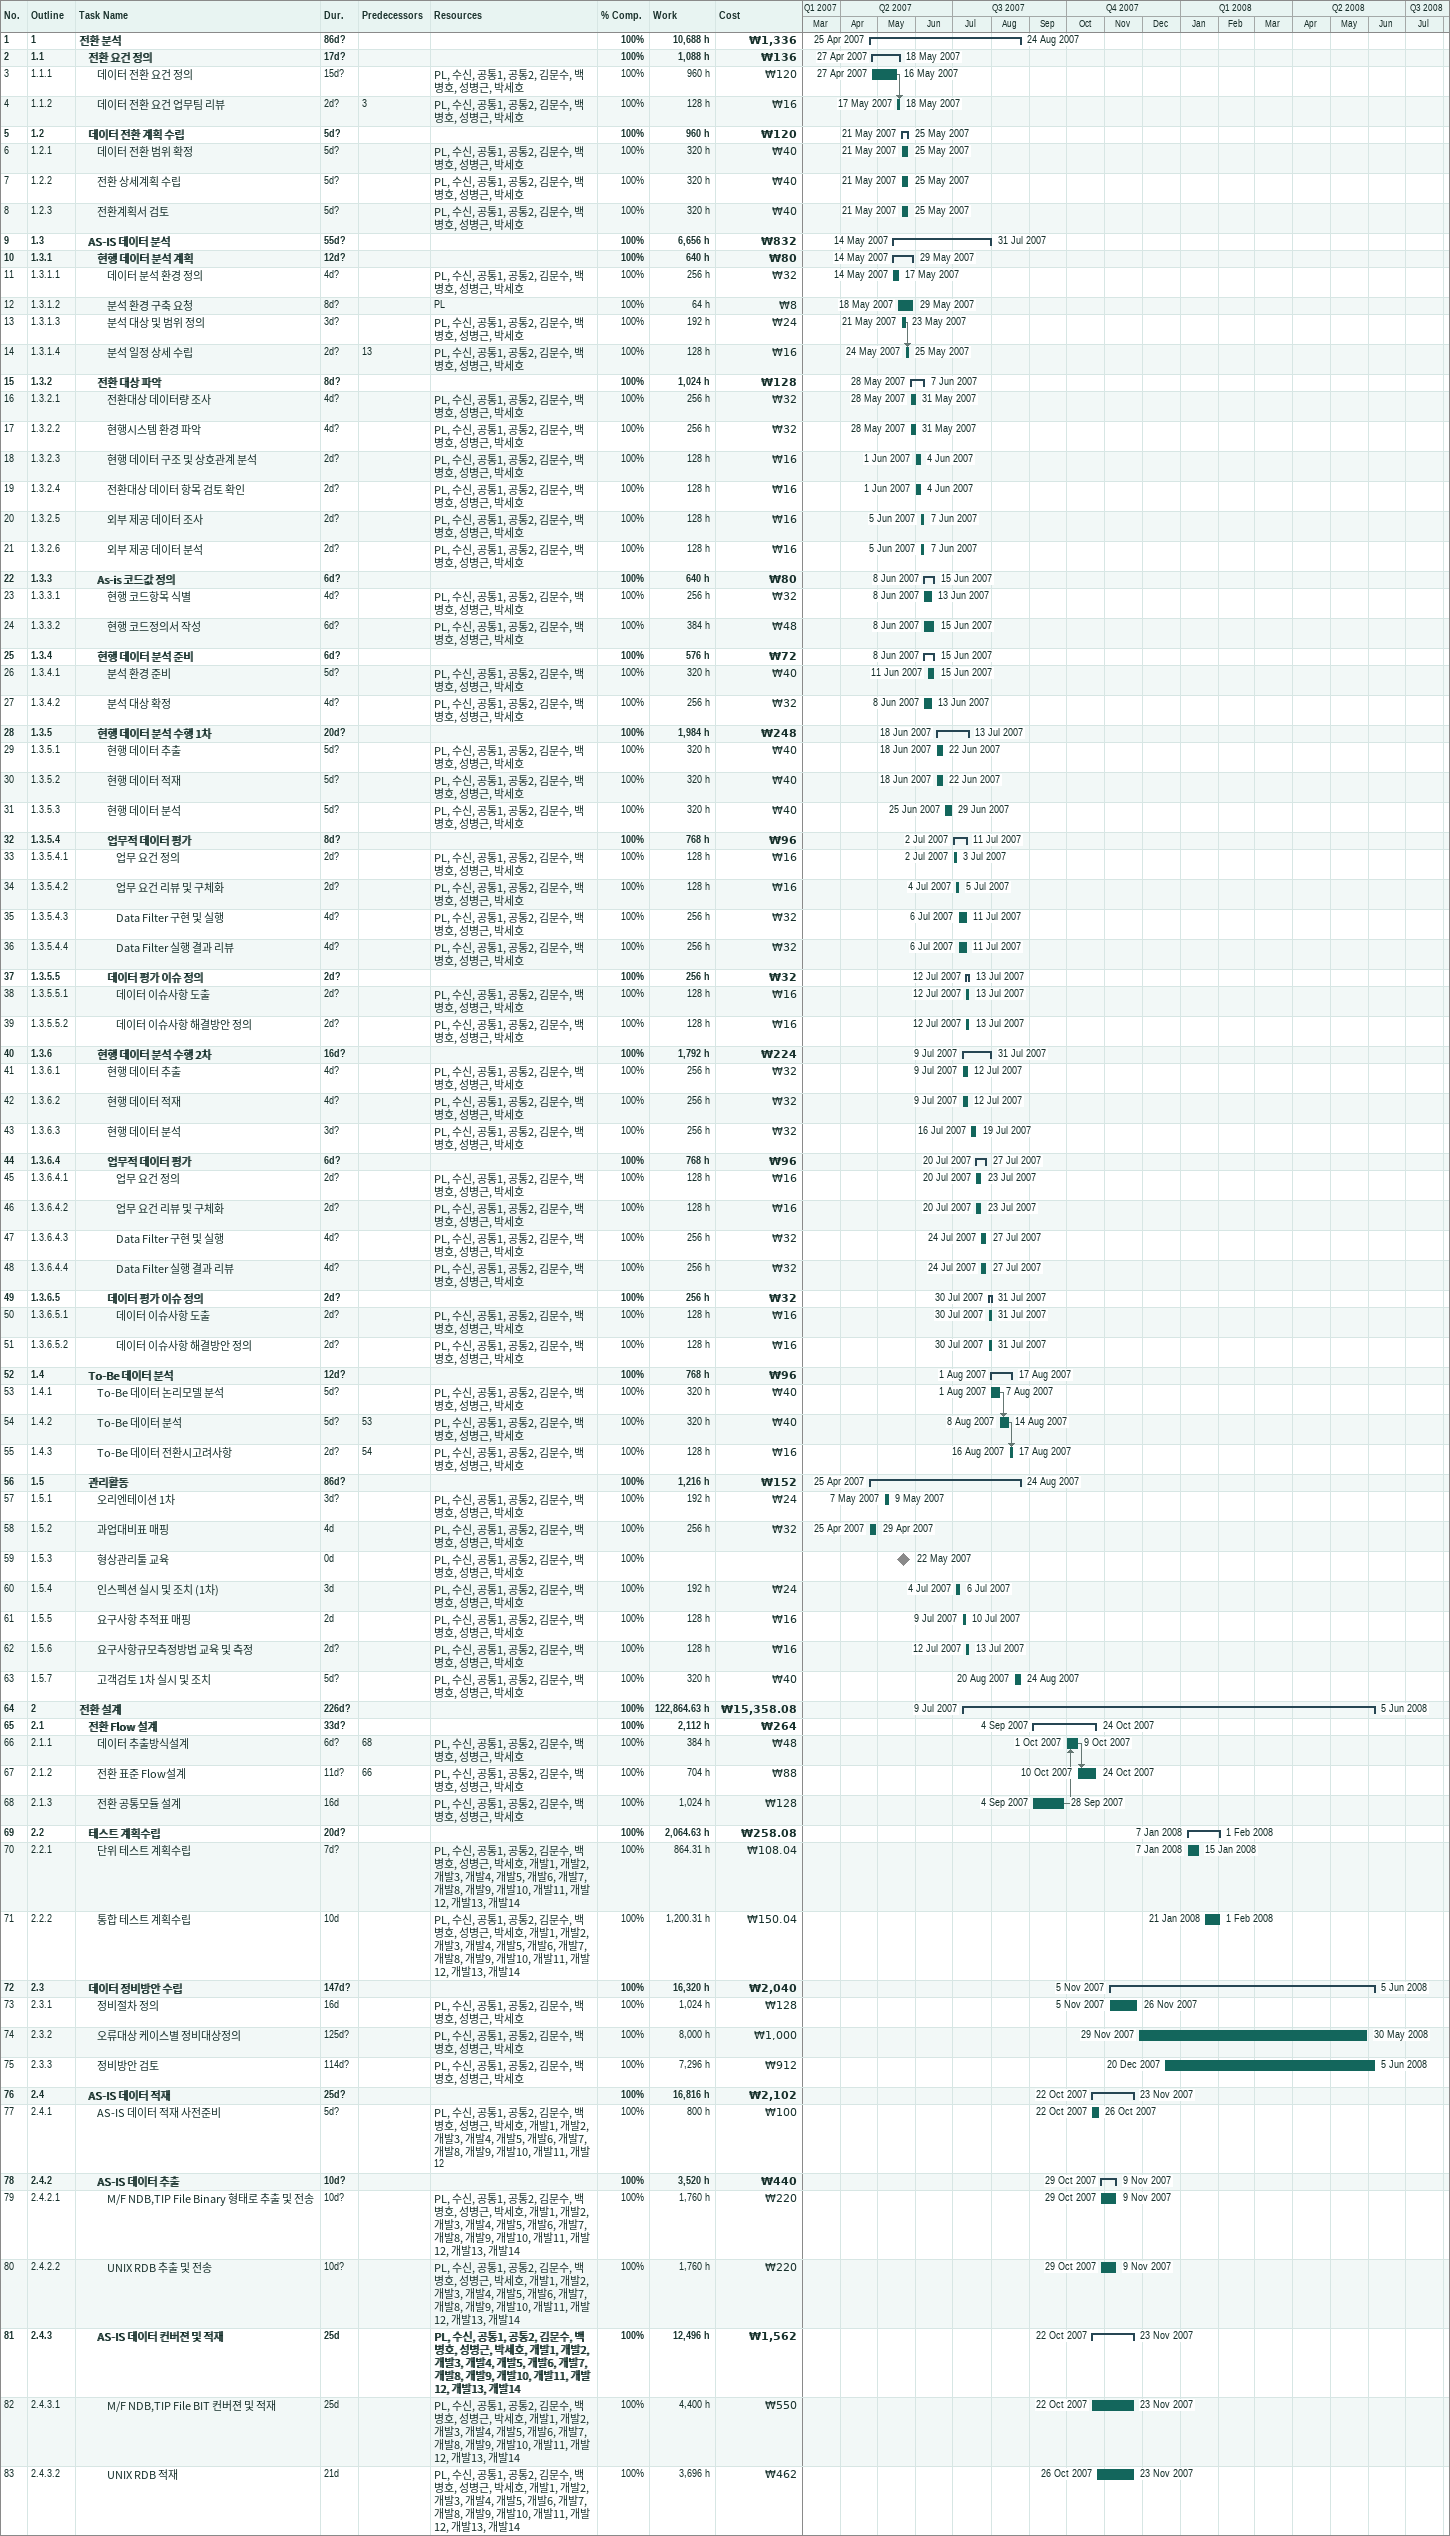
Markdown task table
| ID | WBS | Task | Duration | Start | Finish | Predecessors | Resources | % complete | Work (h) | Cost (₩) |
|---|---|---|---|---|---|---|---|---|---|---|
| 1 | 1 | **전환 분석** | 86d? | 2007-04-25 | 2007-08-24 |  |  | 100 | 10688 | 1336 |
| 2 | 1.1 | **전환 요건 정의** | 17d? | 2007-04-27 | 2007-05-18 |  |  | 100 | 1088 | 136 |
| 3 | 1.1.1 | 데이터 전환 요건 정의 | 15d? | 2007-04-27 | 2007-05-16 |  | PL, 수신, 공통1, 공통2, 김문수, 백병호, 성병근, 박세호 | 100 | 960 | 120 |
| 4 | 1.1.2 | 데이터 전환 요건 업무팀 리뷰 | 2d? | 2007-05-17 | 2007-05-18 | 3 | PL, 수신, 공통1, 공통2, 김문수, 백병호, 성병근, 박세호 | 100 | 128 | 16 |
| 5 | 1.2 | **데이터 전환 계획 수립** | 5d? | 2007-05-21 | 2007-05-25 |  |  | 100 | 960 | 120 |
| 6 | 1.2.1 | 데이터 전환 범위 확정 | 5d? | 2007-05-21 | 2007-05-25 |  | PL, 수신, 공통1, 공통2, 김문수, 백병호, 성병근, 박세호 | 100 | 320 | 40 |
| 7 | 1.2.2 | 전환 상세계획 수립 | 5d? | 2007-05-21 | 2007-05-25 |  | PL, 수신, 공통1, 공통2, 김문수, 백병호, 성병근, 박세호 | 100 | 320 | 40 |
| 8 | 1.2.3 | 전환계획서 검토 | 5d? | 2007-05-21 | 2007-05-25 |  | PL, 수신, 공통1, 공통2, 김문수, 백병호, 성병근, 박세호 | 100 | 320 | 40 |
| 9 | 1.3 | **AS-IS 데이터 분석** | 55d? | 2007-05-14 | 2007-07-31 |  |  | 100 | 6656 | 832 |
| 10 | 1.3.1 | **현행 데이터 분석 계획** | 12d? | 2007-05-14 | 2007-05-29 |  |  | 100 | 640 | 80 |
| 11 | 1.3.1.1 | 데이터 분석 환경 정의 | 4d? | 2007-05-14 | 2007-05-17 |  | PL, 수신, 공통1, 공통2, 김문수, 백병호, 성병근, 박세호 | 100 | 256 | 32 |
| 12 | 1.3.1.2 | 분석 환경 구축 요청 | 8d? | 2007-05-18 | 2007-05-29 |  | PL | 100 | 64 | 8 |
| 13 | 1.3.1.3 | 분석 대상 및 범위 정의 | 3d? | 2007-05-21 | 2007-05-23 |  | PL, 수신, 공통1, 공통2, 김문수, 백병호, 성병근, 박세호 | 100 | 192 | 24 |
| 14 | 1.3.1.4 | 분석 일정 상세 수립 | 2d? | 2007-05-24 | 2007-05-25 | 13 | PL, 수신, 공통1, 공통2, 김문수, 백병호, 성병근, 박세호 | 100 | 128 | 16 |
| 15 | 1.3.2 | **전환 대상 파악** | 8d? | 2007-05-28 | 2007-06-07 |  |  | 100 | 1024 | 128 |
| 16 | 1.3.2.1 | 전환대상 데이터량 조사 | 4d? | 2007-05-28 | 2007-05-31 |  | PL, 수신, 공통1, 공통2, 김문수, 백병호, 성병근, 박세호 | 100 | 256 | 32 |
| 17 | 1.3.2.2 | 현행시스템 환경 파악 | 4d? | 2007-05-28 | 2007-05-31 |  | PL, 수신, 공통1, 공통2, 김문수, 백병호, 성병근, 박세호 | 100 | 256 | 32 |
| 18 | 1.3.2.3 | 현행 데이터 구조 및 상호관계 분석 | 2d? | 2007-06-01 | 2007-06-04 |  | PL, 수신, 공통1, 공통2, 김문수, 백병호, 성병근, 박세호 | 100 | 128 | 16 |
| 19 | 1.3.2.4 | 전환대상 데이터 항목 검토 확인 | 2d? | 2007-06-01 | 2007-06-04 |  | PL, 수신, 공통1, 공통2, 김문수, 백병호, 성병근, 박세호 | 100 | 128 | 16 |
| 20 | 1.3.2.5 | 외부 제공 데이터 조사 | 2d? | 2007-06-05 | 2007-06-07 |  | PL, 수신, 공통1, 공통2, 김문수, 백병호, 성병근, 박세호 | 100 | 128 | 16 |
| 21 | 1.3.2.6 | 외부 제공 데이터 분석 | 2d? | 2007-06-05 | 2007-06-07 |  | PL, 수신, 공통1, 공통2, 김문수, 백병호, 성병근, 박세호 | 100 | 128 | 16 |
| 22 | 1.3.3 | **As-is 코드값 정의** | 6d? | 2007-06-08 | 2007-06-15 |  |  | 100 | 640 | 80 |
| 23 | 1.3.3.1 | 현행 코드항목 식별 | 4d? | 2007-06-08 | 2007-06-13 |  | PL, 수신, 공통1, 공통2, 김문수, 백병호, 성병근, 박세호 | 100 | 256 | 32 |
| 24 | 1.3.3.2 | 현행 코드정의서 작성 | 6d? | 2007-06-08 | 2007-06-15 |  | PL, 수신, 공통1, 공통2, 김문수, 백병호, 성병근, 박세호 | 100 | 384 | 48 |
| 25 | 1.3.4 | **현행 데이터 분석 준비** | 6d? | 2007-06-08 | 2007-06-15 |  |  | 100 | 576 | 72 |
| 26 | 1.3.4.1 | 분석 환경 준비 | 5d? | 2007-06-11 | 2007-06-15 |  | PL, 수신, 공통1, 공통2, 김문수, 백병호, 성병근, 박세호 | 100 | 320 | 40 |
| 27 | 1.3.4.2 | 분석 대상 확정 | 4d? | 2007-06-08 | 2007-06-13 |  | PL, 수신, 공통1, 공통2, 김문수, 백병호, 성병근, 박세호 | 100 | 256 | 32 |
| 28 | 1.3.5 | **현행 데이터 분석 수행 1차** | 20d? | 2007-06-18 | 2007-07-13 |  |  | 100 | 1984 | 248 |
| 29 | 1.3.5.1 | 현행 데이터 추출 | 5d? | 2007-06-18 | 2007-06-22 |  | PL, 수신, 공통1, 공통2, 김문수, 백병호, 성병근, 박세호 | 100 | 320 | 40 |
| 30 | 1.3.5.2 | 현행 데이터 적재 | 5d? | 2007-06-18 | 2007-06-22 |  | PL, 수신, 공통1, 공통2, 김문수, 백병호, 성병근, 박세호 | 100 | 320 | 40 |
| 31 | 1.3.5.3 | 현행 데이터 분석 | 5d? | 2007-06-25 | 2007-06-29 |  | PL, 수신, 공통1, 공통2, 김문수, 백병호, 성병근, 박세호 | 100 | 320 | 40 |
| 32 | 1.3.5.4 | **업무적 데이터 평가** | 8d? | 2007-07-02 | 2007-07-11 |  |  | 100 | 768 | 96 |
| 33 | 1.3.5.4.1 | 업무 요건 정의 | 2d? | 2007-07-02 | 2007-07-03 |  | PL, 수신, 공통1, 공통2, 김문수, 백병호, 성병근, 박세호 | 100 | 128 | 16 |
| 34 | 1.3.5.4.2 | 업무 요건 리뷰 및 구체화 | 2d? | 2007-07-04 | 2007-07-05 |  | PL, 수신, 공통1, 공통2, 김문수, 백병호, 성병근, 박세호 | 100 | 128 | 16 |
| 35 | 1.3.5.4.3 | Data Filter 구현 및 실행 | 4d? | 2007-07-06 | 2007-07-11 |  | PL, 수신, 공통1, 공통2, 김문수, 백병호, 성병근, 박세호 | 100 | 256 | 32 |
| 36 | 1.3.5.4.4 | Data Filter 실행 결과 리뷰 | 4d? | 2007-07-06 | 2007-07-11 |  | PL, 수신, 공통1, 공통2, 김문수, 백병호, 성병근, 박세호 | 100 | 256 | 32 |
| 37 | 1.3.5.5 | **데이터 평가 이슈 정의** | 2d? | 2007-07-12 | 2007-07-13 |  |  | 100 | 256 | 32 |
| 38 | 1.3.5.5.1 | 데이터 이슈사항 도출 | 2d? | 2007-07-12 | 2007-07-13 |  | PL, 수신, 공통1, 공통2, 김문수, 백병호, 성병근, 박세호 | 100 | 128 | 16 |
| 39 | 1.3.5.5.2 | 데이터 이슈사항 해결방안 정의 | 2d? | 2007-07-12 | 2007-07-13 |  | PL, 수신, 공통1, 공통2, 김문수, 백병호, 성병근, 박세호 | 100 | 128 | 16 |
| 40 | 1.3.6 | **현행 데이터 분석 수행 2차** | 16d? | 2007-07-09 | 2007-07-31 |  |  | 100 | 1792 | 224 |
| 41 | 1.3.6.1 | 현행 데이터 추출 | 4d? | 2007-07-09 | 2007-07-12 |  | PL, 수신, 공통1, 공통2, 김문수, 백병호, 성병근, 박세호 | 100 | 256 | 32 |
| 42 | 1.3.6.2 | 현행 데이터 적재 | 4d? | 2007-07-09 | 2007-07-12 |  | PL, 수신, 공통1, 공통2, 김문수, 백병호, 성병근, 박세호 | 100 | 256 | 32 |
| 43 | 1.3.6.3 | 현행 데이터 분석 | 3d? | 2007-07-16 | 2007-07-19 |  | PL, 수신, 공통1, 공통2, 김문수, 백병호, 성병근, 박세호 | 100 | 256 | 32 |
| 44 | 1.3.6.4 | **업무적 데이터 평가** | 6d? | 2007-07-20 | 2007-07-27 |  |  | 100 | 768 | 96 |
| 45 | 1.3.6.4.1 | 업무 요건 정의 | 2d? | 2007-07-20 | 2007-07-23 |  | PL, 수신, 공통1, 공통2, 김문수, 백병호, 성병근, 박세호 | 100 | 128 | 16 |
| 46 | 1.3.6.4.2 | 업무 요건 리뷰 및 구체화 | 2d? | 2007-07-20 | 2007-07-23 |  | PL, 수신, 공통1, 공통2, 김문수, 백병호, 성병근, 박세호 | 100 | 128 | 16 |
| 47 | 1.3.6.4.3 | Data Filter 구현 및 실행 | 4d? | 2007-07-24 | 2007-07-27 |  | PL, 수신, 공통1, 공통2, 김문수, 백병호, 성병근, 박세호 | 100 | 256 | 32 |
| 48 | 1.3.6.4.4 | Data Filter 실행 결과 리뷰 | 4d? | 2007-07-24 | 2007-07-27 |  | PL, 수신, 공통1, 공통2, 김문수, 백병호, 성병근, 박세호 | 100 | 256 | 32 |
| 49 | 1.3.6.5 | **데이터 평가 이슈 정의** | 2d? | 2007-07-30 | 2007-07-31 |  |  | 100 | 256 | 32 |
| 50 | 1.3.6.5.1 | 데이터 이슈사항 도출 | 2d? | 2007-07-30 | 2007-07-31 |  | PL, 수신, 공통1, 공통2, 김문수, 백병호, 성병근, 박세호 | 100 | 128 | 16 |
| 51 | 1.3.6.5.2 | 데이터 이슈사항 해결방안 정의 | 2d? | 2007-07-30 | 2007-07-31 |  | PL, 수신, 공통1, 공통2, 김문수, 백병호, 성병근, 박세호 | 100 | 128 | 16 |
| 52 | 1.4 | **To-Be 데이터 분석** | 12d? | 2007-08-01 | 2007-08-17 |  |  | 100 | 768 | 96 |
| 53 | 1.4.1 | To-Be 데이터 논리모델 분석 | 5d? | 2007-08-01 | 2007-08-07 |  | PL, 수신, 공통1, 공통2, 김문수, 백병호, 성병근, 박세호 | 100 | 320 | 40 |
| 54 | 1.4.2 | To-Be 데이터 분석 | 5d? | 2007-08-08 | 2007-08-14 | 53 | PL, 수신, 공통1, 공통2, 김문수, 백병호, 성병근, 박세호 | 100 | 320 | 40 |
| 55 | 1.4.3 | To-Be 데이터 전환시고려사항 | 2d? | 2007-08-16 | 2007-08-17 | 54 | PL, 수신, 공통1, 공통2, 김문수, 백병호, 성병근, 박세호 | 100 | 128 | 16 |
| 56 | 1.5 | **관리활동** | 86d? | 2007-04-25 | 2007-08-24 |  |  | 100 | 1216 | 152 |
| 57 | 1.5.1 | 오리엔테이션 1차 | 3d? | 2007-05-07 | 2007-05-09 |  | PL, 수신, 공통1, 공통2, 김문수, 백병호, 성병근, 박세호 | 100 | 192 | 24 |
| 58 | 1.5.2 | 과업대비표 매핑 | 4d | 2007-04-25 | 2007-04-29 |  | PL, 수신, 공통1, 공통2, 김문수, 백병호, 성병근, 박세호 | 100 | 256 | 32 |
| 59 | 1.5.3 | 형상관리툴 교육 | 0d | 2007-05-22 | 2007-05-22 |  | PL, 수신, 공통1, 공통2, 김문수, 백병호, 성병근, 박세호 | 100 |  |  |
| 60 | 1.5.4 | 인스펙션 실시 및 조치 (1차) | 3d | 2007-07-04 | 2007-07-06 |  | PL, 수신, 공통1, 공통2, 김문수, 백병호, 성병근, 박세호 | 100 | 192 | 24 |
| 61 | 1.5.5 | 요구사항 추적표 매핑 | 2d | 2007-07-09 | 2007-07-10 |  | PL, 수신, 공통1, 공통2, 김문수, 백병호, 성병근, 박세호 | 100 | 128 | 16 |
| 62 | 1.5.6 | 요구사항규모측정방법 교육 및 측정 | 2d? | 2007-07-12 | 2007-07-13 |  | PL, 수신, 공통1, 공통2, 김문수, 백병호, 성병근, 박세호 | 100 | 128 | 16 |
| 63 | 1.5.7 | 고객검토 1차 실시 및 조치 | 5d? | 2007-08-20 | 2007-08-24 |  | PL, 수신, 공통1, 공통2, 김문수, 백병호, 성병근, 박세호 | 100 | 320 | 40 |
| 64 | 2 | **전환 설계** | 226d? | 2007-07-09 | 2008-06-05 |  |  | 100 | 122864.63 | 15358.08 |
| 65 | 2.1 | **전환 Flow 설계** | 33d? | 2007-09-04 | 2007-10-24 |  |  | 100 | 2112 | 264 |
| 66 | 2.1.1 | 데이터 추출방식설계 | 6d? | 2007-10-01 | 2007-10-09 | 68 | PL, 수신, 공통1, 공통2, 김문수, 백병호, 성병근, 박세호 | 100 | 384 | 48 |
| 67 | 2.1.2 | 전환 표준 Flow설계 | 11d? | 2007-10-10 | 2007-10-24 | 66 | PL, 수신, 공통1, 공통2, 김문수, 백병호, 성병근, 박세호 | 100 | 704 | 88 |
| 68 | 2.1.3 | 전환 공통모듈 설계 | 16d | 2007-09-04 | 2007-09-28 |  | PL, 수신, 공통1, 공통2, 김문수, 백병호, 성병근, 박세호 | 100 | 1024 | 128 |
| 69 | 2.2 | **테스트 계획수립** | 20d? | 2008-01-07 | 2008-02-01 |  |  | 100 | 2064.63 | 258.08 |
| 70 | 2.2.1 | 단위 테스트 계획수립 | 7d? | 2008-01-07 | 2008-01-15 |  | PL, 수신, 공통1, 공통2, 김문수, 백병호, 성병근, 박세호, 개발1, 개발2, 개발3, 개발4, 개발5, 개발6, 개발7, 개발8, 개발9, 개발10, 개발11, 개발12, 개발13, 개발14 | 100 | 864.31 | 108.04 |
| 71 | 2.2.2 | 통합 테스트 계획수립 | 10d | 2008-01-21 | 2008-02-01 |  | PL, 수신, 공통1, 공통2, 김문수, 백병호, 성병근, 박세호, 개발1, 개발2, 개발3, 개발4, 개발5, 개발6, 개발7, 개발8, 개발9, 개발10, 개발11, 개발12, 개발13, 개발14 | 100 | 1200.31 | 150.04 |
| 72 | 2.3 | **데이터 정비방안 수립** | 147d? | 2007-11-05 | 2008-06-05 |  |  | 100 | 16320 | 2040 |
| 73 | 2.3.1 | 정비절차 정의 | 16d | 2007-11-05 | 2007-11-26 |  | PL, 수신, 공통1, 공통2, 김문수, 백병호, 성병근, 박세호 | 100 | 1024 | 128 |
| 74 | 2.3.2 | 오류대상 케이스별 정비대상정의 | 125d? | 2007-11-29 | 2008-05-30 |  | PL, 수신, 공통1, 공통2, 김문수, 백병호, 성병근, 박세호 | 100 | 8000 | 1000 |
| 75 | 2.3.3 | 정비방안 검토 | 114d? | 2007-12-20 | 2008-06-05 |  | PL, 수신, 공통1, 공통2, 김문수, 백병호, 성병근, 박세호 | 100 | 7296 | 912 |
| 76 | 2.4 | **AS-IS 데이터 적재** | 25d? | 2007-10-22 | 2007-11-23 |  |  | 100 | 16816 | 2102 |
| 77 | 2.4.1 | AS-IS 데이터 적재 사전준비 | 5d? | 2007-10-22 | 2007-10-26 |  | PL, 수신, 공통1, 공통2, 김문수, 백병호, 성병근, 박세호, 개발1, 개발2, 개발3, 개발4, 개발5, 개발6, 개발7, 개발8, 개발9, 개발10, 개발11, 개발12 | 100 | 800 | 100 |
| 78 | 2.4.2 | **AS-IS 데이터 추출** | 10d? | 2007-10-29 | 2007-11-09 |  |  | 100 | 3520 | 440 |
| 79 | 2.4.2.1 | M/F NDB,TIP File Binary 형태로 추출 및 전송 | 10d? | 2007-10-29 | 2007-11-09 |  | PL, 수신, 공통1, 공통2, 김문수, 백병호, 성병근, 박세호, 개발1, 개발2, 개발3, 개발4, 개발5, 개발6, 개발7, 개발8, 개발9, 개발10, 개발11, 개발12, 개발13, 개발14 | 100 | 1760 | 220 |
| 80 | 2.4.2.2 | UNIX RDB 추출 및 전송 | 10d? | 2007-10-29 | 2007-11-09 |  | PL, 수신, 공통1, 공통2, 김문수, 백병호, 성병근, 박세호, 개발1, 개발2, 개발3, 개발4, 개발5, 개발6, 개발7, 개발8, 개발9, 개발10, 개발11, 개발12, 개발13, 개발14 | 100 | 1760 | 220 |
| 81 | 2.4.3 | **AS-IS 데이터 컨버젼 및 적재** | 25d | 2007-10-22 | 2007-11-23 |  | PL, 수신, 공통1, 공통2, 김문수, 백병호, 성병근, 박세호, 개발1, 개발2, 개발3, 개발4, 개발5, 개발6, 개발7, 개발8, 개발9, 개발10, 개발11, 개발12, 개발13, 개발14 | 100 | 12496 | 1562 |
| 82 | 2.4.3.1 | M/F NDB,TIP File BIT 컨버젼 및 적재 | 25d | 2007-10-22 | 2007-11-23 |  | PL, 수신, 공통1, 공통2, 김문수, 백병호, 성병근, 박세호, 개발1, 개발2, 개발3, 개발4, 개발5, 개발6, 개발7, 개발8, 개발9, 개발10, 개발11, 개발12, 개발13, 개발14 | 100 | 4400 | 550 |
| 83 | 2.4.3.2 | UNIX RDB 적재 | 21d | 2007-10-26 | 2007-11-23 |  | PL, 수신, 공통1, 공통2, 김문수, 백병호, 성병근, 박세호, 개발1, 개발2, 개발3, 개발4, 개발5, 개발6, 개발7, 개발8, 개발9, 개발10, 개발11, 개발12, 개발13, 개발14 | 100 | 3696 | 462 |
